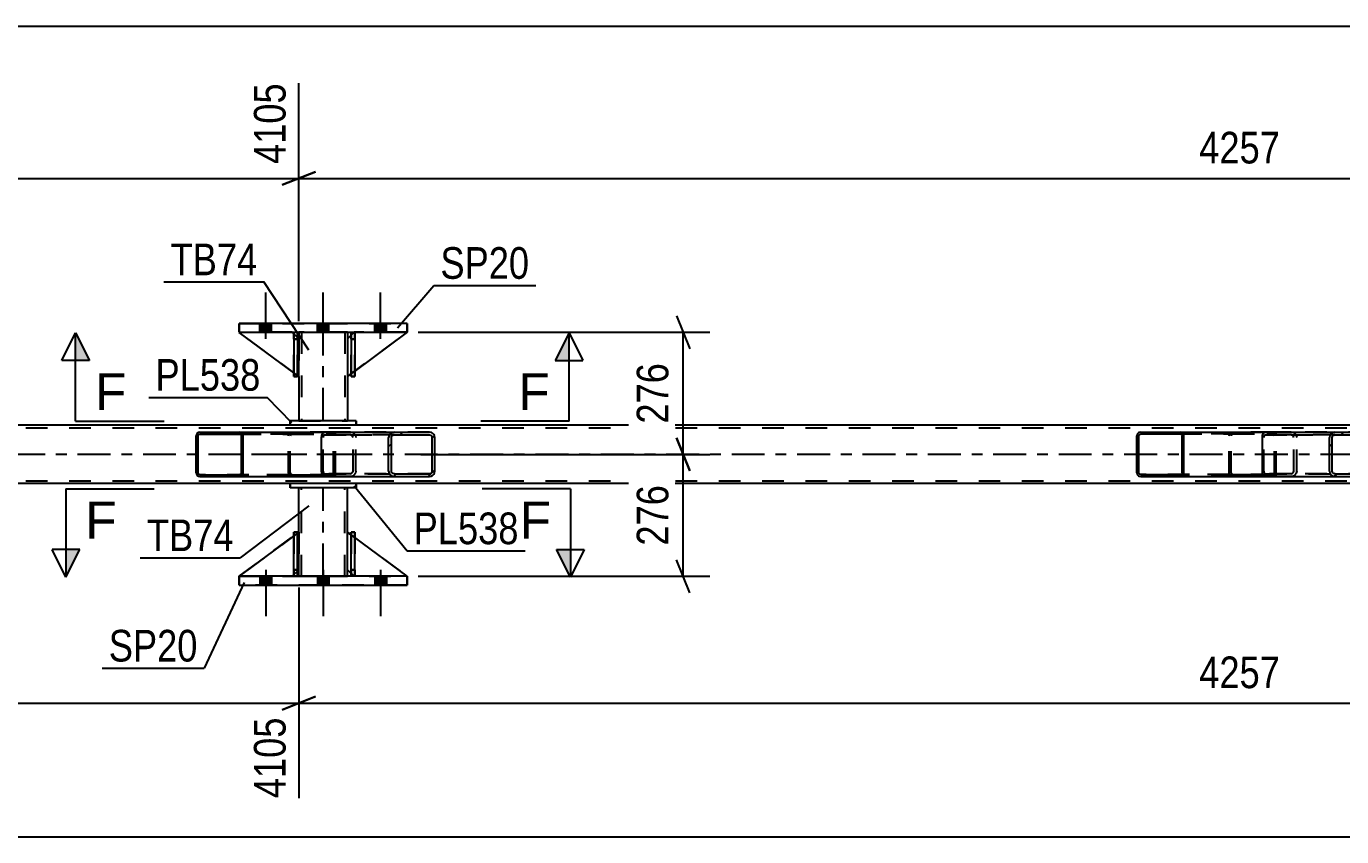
# Model space of a CAD drawing. Header units: millimetres. Extents: x -87 to 754, y -430 to 164.
# Drawn here: x 167.8 to 286.8, y -254.8 to -181.5 of the extents above; entities that cross this region are included whole.
import ezdxf

# ---------------------------------------------------------------- set-up
doc = ezdxf.new("R2010")
doc.units = ezdxf.units.MM
doc.linetypes.add('DXK_LINE_DOT2', pattern=[3.9198, 1.9599, -1.9599])
doc.linetypes.add('DXK_LINE_DOT3', pattern=[5.9187, 2.979, -0.9799, 0.9799, -0.9799])
doc.styles.add('Arial', font='ARIAL.TTF', dxfattribs={"height": 0.2})
doc.styles.add('Arial Narrow', font='ARIALN.TTF', dxfattribs={"height": 0.2})

# ---------------------------------------------------------------- blocks, each defined once
blk = doc.blocks.new('Part-814185698-5487 - 5375')
at = {"color": 7, "linetype": 'DXK_LINE_DOT2'}
for p, q in [((191.99, -209.77), (191.99, -209.17)), ((191.99, -209.17), (191.99, -209.17)), ((191.99, -209.17), (191.99, -213.17)), ((192.31, -209.17), (191.99, -209.17)), ((192.31, -209.77), (192.31, -209.17)), ((192.31, -213.17), (192.31, -209.17)), ((191.99, -213.17), (191.99, -209.77)), ((191.99, -209.77), (192.31, -209.77)), ((192.31, -209.77), (192.31, -213.17)), ((191.99, -213.17), (192.31, -213.17))]:
    blk.add_line(p, q, dxfattribs=at)
blk = doc.blocks.new('Part-814185698-5474 - 5375')
at = {"color": 7, "linetype": 'DXK_LINE_DOT2'}
for p, q in [((192.31, -227.25), (191.99, -227.25)), ((191.99, -230.65), (191.99, -227.25)), ((191.99, -231.25), (191.99, -227.25)), ((192.31, -227.25), (192.31, -230.65)), ((192.31, -231.25), (192.31, -227.25)), ((192.31, -230.65), (191.99, -230.65)), ((191.99, -231.25), (191.99, -230.65)), ((192.31, -230.65), (192.31, -231.25)), ((192.31, -231.25), (191.99, -231.25)), ((192.31, -231.25), (192.31, -231.25))]:
    blk.add_line(p, q, dxfattribs=at)
blk = doc.blocks.new('Part-814185698-5480 - 5375')
at = {"color": 7, "linetype": 'DXK_LINE_DOT2'}
for p, q in [((196.84, -230.65), (196.84, -227.25)), ((196.84, -227.25), (202.24, -231.25)), ((197.44, -231.25), (196.84, -230.65)), ((202.24, -231.25), (197.44, -231.25))]:
    blk.add_line(p, q, dxfattribs=at)
blk = doc.blocks.new('Part-814185698-5416 - 5375')
at = {"linetype": 'Continuous'}
h = blk.add_hatch(dxfattribs=at)
h.set_pattern_fill('', scale=0.7, style=0, pattern_type=0)
h.set_pattern_definition([(45, (272.515, -218.4024), (-1.57154, 1.57154), [])])
h.paths.add_polyline_path([(272.54, -218.52), (272.52, -218.4), (272.44, -218.3), (272.33, -218.23), (272.2, -218.2), (268.62, -218.2), (268.49, -218.23), (268.38, -218.3), (268.31, -218.4), (268.28, -218.52), (268.28, -221.88), (268.31, -222.01), (268.38, -222.11), (268.49, -222.18), (268.62, -222.2), (272.2, -222.2), (272.33, -222.18), (272.44, -222.11), (272.52, -222.01), (272.54, -221.88)])
h.paths.add_polyline_path([(272.36, -221.95), (272.32, -222), (272.27, -222.03), (272.2, -222.04), (268.62, -222.04), (268.56, -222.03), (268.5, -222), (268.47, -221.95), (268.45, -221.88), (268.45, -218.52), (268.47, -218.46), (268.5, -218.41), (268.56, -218.38), (268.62, -218.36), (272.2, -218.36), (272.27, -218.38), (272.32, -218.41), (272.36, -218.46), (272.37, -218.52), (272.37, -221.88)])
at = {"color": 2, "linetype": 'Continuous'}
for p, q in [((268.31, -218.4), (268.28, -218.52)), ((268.28, -221.88), (268.28, -218.52)), ((268.45, -218.52), (268.47, -218.46)), ((268.45, -221.88), (268.45, -218.52)), ((268.47, -218.46), (268.5, -218.41)), ((268.62, -218.2), (268.49, -218.23)), ((268.5, -218.41), (268.56, -218.38)), ((268.56, -218.38), (268.62, -218.36)), ((268.62, -218.2), (272.2, -218.2)), ((268.62, -218.36), (272.2, -218.36)), ((272.2, -218.2), (279.9, -218.2)), ((272.33, -218.23), (272.2, -218.2)), ((272.2, -218.36), (272.27, -218.38)), ((272.27, -218.38), (272.32, -218.41)), ((272.32, -218.41), (272.36, -218.46)), ((272.36, -218.46), (272.37, -218.52)), ((272.37, -221.88), (272.37, -218.52)), ((272.54, -218.52), (272.52, -218.4)), ((272.54, -221.88), (272.54, -218.52)), ((268.28, -221.88), (268.31, -222.01)), ((268.47, -221.95), (268.45, -221.88)), ((268.5, -222), (268.47, -221.95)), ((268.49, -222.18), (268.62, -222.2)), ((268.56, -222.03), (268.5, -222)), ((268.62, -222.04), (268.56, -222.03)), ((268.62, -222.04), (272.2, -222.04)), ((268.62, -222.2), (272.2, -222.2)), ((272.27, -222.03), (272.2, -222.04)), ((272.2, -222.2), (272.33, -222.18)), ((272.2, -222.2), (279.9, -222.2)), ((272.32, -222), (272.27, -222.03)), ((272.36, -221.95), (272.32, -222)), ((272.37, -221.88), (272.36, -221.95)), ((272.52, -222.01), (272.54, -221.88))]:
    blk.add_line(p, q, dxfattribs=at)
at = {"color": 7, "linetype": 'DXK_LINE_DOT2'}
for p, q in [((268.62, -218.2), (276.97, -218.2)), ((276.97, -218.36), (268.62, -218.36)), ((272.2, -218.36), (280.55, -218.36)), ((276.63, -218.52), (276.66, -218.4)), ((276.63, -221.88), (276.63, -218.52)), ((276.82, -218.46), (276.8, -218.52)), ((276.8, -221.88), (276.8, -218.52)), ((276.85, -218.41), (276.82, -218.46)), ((276.84, -218.23), (276.97, -218.2)), ((276.85, -218.41), (276.87, -218.4)), ((276.87, -218.4), (276.91, -218.38)), ((276.91, -218.38), (276.97, -218.36)), ((280.55, -218.2), (276.97, -218.2)), ((276.97, -218.36), (280.55, -218.36)), ((280.55, -218.2), (280.68, -218.23)), ((280.61, -218.38), (280.55, -218.36)), ((280.67, -218.41), (280.61, -218.38)), ((280.71, -218.46), (280.67, -218.41)), ((280.72, -218.52), (280.71, -218.46)), ((280.72, -221.88), (280.72, -218.52)), ((280.86, -218.4), (280.89, -218.5)), ((280.89, -218.5), (280.89, -218.52)), ((280.89, -221.88), (280.89, -218.52)), ((276.97, -222.04), (268.62, -222.04)), ((276.97, -222.2), (268.62, -222.2)), ((280.55, -222.04), (272.2, -222.04)), ((276.66, -222.01), (276.63, -221.88)), ((276.8, -221.88), (276.82, -221.95)), ((276.82, -221.95), (276.85, -222)), ((276.97, -222.2), (276.84, -222.18)), ((276.85, -222), (276.87, -222.01)), ((276.87, -222.01), (276.91, -222.03)), ((276.91, -222.03), (276.97, -222.04)), ((276.97, -222.04), (280.55, -222.04)), ((280.55, -222.2), (276.97, -222.2)), ((280.55, -222.04), (280.61, -222.03)), ((280.68, -222.18), (280.55, -222.2)), ((280.61, -222.03), (280.67, -222)), ((280.67, -222), (280.71, -221.95)), ((280.71, -221.95), (280.72, -221.88)), ((280.89, -221.88), (280.86, -222.01))]:
    blk.add_line(p, q, dxfattribs=at)
at = {"color": 2, "linetype": 'Continuous'}
for centre, start, end in [((268.61, -218.54), 110.7585, 155.6802), ((272.21, -218.54), 24.3201, 69.2418), ((268.61, -221.87), 204.3201, 249.2418), ((272.21, -221.87), 290.7585, 335.6802)]:
    blk.add_arc(centre, 0.331, start, end, dxfattribs=at)
at = {"color": 7, "linetype": 'DXK_LINE_DOT2'}
for centre, start, end in [((276.96, -218.54), 110.7585, 155.6802), ((280.56, -218.54), 24.3201, 69.2418), ((276.96, -221.87), 204.3201, 249.2418), ((280.56, -221.87), 290.7585, 335.6802)]:
    blk.add_arc(centre, 0.331, start, end, dxfattribs=at)
blk = doc.blocks.new('Part-814185698-5481 - 5375')
at = {"color": 7, "linetype": 'DXK_LINE_DOT2'}
for p, q in [((197.19, -209.77), (197.19, -209.17)), ((197.19, -209.17), (197.19, -209.17)), ((197.19, -209.17), (197.19, -213.17)), ((197.51, -209.17), (197.19, -209.17)), ((197.51, -209.77), (197.51, -209.17)), ((197.51, -213.17), (197.51, -209.17)), ((197.19, -213.17), (197.19, -209.77)), ((197.19, -209.77), (197.51, -209.77)), ((197.51, -209.77), (197.51, -213.17)), ((197.19, -213.17), (197.51, -213.17))]:
    blk.add_line(p, q, dxfattribs=at)
blk = doc.blocks.new('Part-814185698-5482 - 5375')
at = {"color": 7, "linetype": 'DXK_LINE_DOT2'}
for p, q in [((187.04, -231.25), (192.44, -227.25)), ((192.31, -227.34), (191.99, -227.58)), ((192.44, -227.25), (192.44, -230.65)), ((192.44, -230.65), (191.84, -231.25)), ((192.31, -230.77), (191.99, -231.09)), ((187.04, -231.25), (191.84, -231.25))]:
    blk.add_line(p, q, dxfattribs=at)
at = {"color": 2, "linetype": 'Continuous'}
for p, q in [((192.44, -227.25), (192.31, -227.34)), ((192.44, -230.65), (192.44, -227.25)), ((192.44, -227.25), (192.44, -227.25)), ((191.99, -227.58), (187.04, -231.25)), ((192.44, -230.65), (192.31, -230.77)), ((192.44, -230.65), (192.44, -230.65)), ((191.99, -231.09), (191.84, -231.25))]:
    blk.add_line(p, q, dxfattribs=at)
blk = doc.blocks.new('Part-814185698-5483 - 5375')
at = {"color": 7, "linetype": 'DXK_LINE_DOT2'}
for p, q in [((192.44, -227.25), (187.04, -231.25)), ((187.04, -231.25), (192.44, -227.25)), ((192.44, -230.65), (192.44, -227.25)), ((192.44, -227.25), (192.44, -227.25)), ((192.44, -227.25), (192.44, -230.65)), ((191.84, -231.25), (192.44, -230.65)), ((192.44, -230.65), (191.84, -231.25)), ((192.44, -230.65), (192.44, -230.65)), ((187.04, -231.25), (191.84, -231.25))]:
    blk.add_line(p, q, dxfattribs=at)
blk = doc.blocks.new('Part-814185698-5484 - 5375')
at = {"color": 2, "linetype": 'Continuous'}
for p, q in [((191.99, -231.25), (191.99, -227.25)), ((191.99, -227.25), (192.31, -227.25)), ((192.31, -231.25), (192.31, -227.25)), ((191.99, -231.25), (191.99, -231.25)), ((192.31, -231.25), (191.99, -231.25))]:
    blk.add_line(p, q, dxfattribs=at)
at = {"color": 7, "linetype": 'DXK_LINE_DOT2'}
for p, q in [((191.99, -227.25), (191.99, -230.65)), ((192.31, -230.65), (192.31, -227.25)), ((191.99, -230.65), (191.99, -231.25)), ((191.99, -230.65), (192.31, -230.65)), ((192.31, -231.25), (192.31, -230.65)), ((192.31, -231.25), (192.31, -231.25))]:
    blk.add_line(p, q, dxfattribs=at)
blk = doc.blocks.new('Part-814185698-5493 - 5375')
at = {"color": 2, "linetype": 'Continuous'}
for p, q in [((187.04, -231.25), (187.04, -232.05)), ((202.24, -231.25), (187.04, -231.25)), ((187.04, -231.25), (187.04, -231.25)), ((187.04, -232.05), (202.24, -232.05)), ((187.04, -232.05), (187.04, -232.05)), ((202.24, -232.05), (202.24, -231.25)), ((202.24, -231.25), (202.24, -231.25)), ((202.24, -232.05), (202.24, -232.05))]:
    blk.add_line(p, q, dxfattribs=at)
at = {"color": 7, "linetype": 'DXK_LINE_DOT2'}
for p, q in [((187.04, -232.05), (187.04, -231.25)), ((187.04, -231.25), (202.24, -231.25)), ((202.24, -232.05), (187.04, -232.05)), ((202.24, -231.25), (202.24, -232.05))]:
    blk.add_line(p, q, dxfattribs=at)
blk = doc.blocks.new('Part-814185698-5457 - 5375')
at = {"color": 2, "linetype": 'Continuous'}
for p, q in [((196.84, -230.65), (196.84, -227.25)), ((197.19, -227.51), (196.84, -227.25)), ((202.24, -231.25), (197.51, -227.74)), ((197.19, -231), (196.84, -230.65))]:
    blk.add_line(p, q, dxfattribs=at)
at = {"color": 7, "linetype": 'DXK_LINE_DOT2'}
for p, q in [((197.51, -227.74), (197.19, -227.51)), ((197.44, -231.25), (197.19, -231)), ((202.24, -231.25), (197.44, -231.25)), ((202.24, -231.25), (202.24, -231.25)), ((202.24, -231.25), (202.24, -231.25))]:
    blk.add_line(p, q, dxfattribs=at)
blk = doc.blocks.new('Part-814185698-5469 - 5375')
at = {"color": 2, "linetype": 'Continuous'}
for p, q in [((197.19, -209.41), (196.84, -209.76)), ((202.24, -209.16), (197.51, -212.67)), ((196.84, -209.76), (196.84, -213.16)), ((197.19, -212.9), (196.84, -213.16))]:
    blk.add_line(p, q, dxfattribs=at)
at = {"color": 7, "linetype": 'DXK_LINE_DOT2'}
for p, q in [((197.44, -209.16), (197.19, -209.41)), ((202.24, -209.16), (197.44, -209.16)), ((197.51, -212.67), (197.19, -212.9))]:
    blk.add_line(p, q, dxfattribs=at)
blk = doc.blocks.new('Part-814185698-5470 - 5375')
at = {"color": 7, "linetype": 'DXK_LINE_DOT2'}
for p, q in [((197.44, -209.16), (196.84, -209.76)), ((196.84, -213.16), (202.24, -209.16)), ((202.24, -209.16), (197.44, -209.16)), ((196.84, -209.76), (196.84, -213.16))]:
    blk.add_line(p, q, dxfattribs=at)
blk = doc.blocks.new('Part-814185698-5471 - 5375')
at = {"color": 7, "linetype": 'DXK_LINE_DOT2'}
for p, q in [((191.84, -209.16), (187.04, -209.17)), ((191.84, -209.16), (192.44, -209.76)), ((192.31, -209.64), (191.99, -209.32)), ((192.44, -209.76), (192.44, -213.16)), ((192.31, -213.07), (191.99, -212.83))]:
    blk.add_line(p, q, dxfattribs=at)
at = {"color": 2, "linetype": 'Continuous'}
for p, q in [((191.99, -212.83), (187.04, -209.17)), ((191.99, -209.32), (191.84, -209.16)), ((192.44, -209.76), (192.31, -209.64)), ((192.44, -209.76), (192.44, -209.76)), ((192.44, -213.16), (192.44, -209.76)), ((192.31, -213.07), (192.44, -213.16)), ((192.44, -213.16), (192.44, -213.16))]:
    blk.add_line(p, q, dxfattribs=at)
blk = doc.blocks.new('Part-814185698-5472 - 5375')
at = {"color": 7, "linetype": 'DXK_LINE_DOT2'}
for p, q in [((187.04, -209.17), (191.84, -209.16)), ((192.44, -213.16), (187.04, -209.17)), ((191.84, -209.16), (192.44, -209.76)), ((192.44, -209.76), (191.84, -209.16)), ((192.44, -209.76), (192.44, -213.16)), ((192.44, -209.76), (192.44, -209.76)), ((192.44, -209.76), (192.44, -213.16))]:
    blk.add_line(p, q, dxfattribs=at)
blk = doc.blocks.new('Part-814185698-5473 - 5375')
at = {"color": 2, "linetype": 'Continuous'}
for p, q in [((192.31, -209.17), (191.99, -209.17)), ((191.99, -209.17), (191.99, -213.17)), ((192.31, -209.17), (192.31, -209.17)), ((192.31, -209.17), (192.31, -213.17)), ((192.31, -213.17), (191.99, -213.17))]:
    blk.add_line(p, q, dxfattribs=at)
at = {"color": 7, "linetype": 'DXK_LINE_DOT2'}
for p, q in [((191.99, -209.77), (191.99, -209.17)), ((192.31, -209.77), (192.31, -209.17)), ((192.31, -209.17), (192.31, -209.17)), ((192.31, -209.77), (191.99, -209.77)), ((191.99, -209.77), (191.99, -213.17)), ((192.31, -213.17), (192.31, -209.77))]:
    blk.add_line(p, q, dxfattribs=at)
blk = doc.blocks.new('Part-814185698-5498 - 5375')
at = {"color": 2, "linetype": 'Continuous'}
for p, q in [((202.24, -208.36), (187.04, -208.36)), ((187.04, -208.36), (187.04, -209.16)), ((187.04, -208.36), (187.04, -208.36)), ((187.04, -209.16), (202.24, -209.16)), ((187.04, -209.16), (187.04, -209.16)), ((202.24, -209.16), (202.24, -208.36)), ((202.24, -208.36), (202.24, -208.36)), ((202.24, -209.16), (202.24, -209.16))]:
    blk.add_line(p, q, dxfattribs=at)
at = {"color": 7, "linetype": 'DXK_LINE_DOT2'}
for p, q in [((187.04, -208.36), (202.24, -208.36)), ((187.04, -209.16), (187.04, -208.36)), ((187.04, -209.16), (202.24, -209.16)), ((202.24, -208.36), (202.24, -209.16))]:
    blk.add_line(p, q, dxfattribs=at)
blk = doc.blocks.new('Part-814185698-5503 - 5375')
at = {"color": 2, "linetype": 'Continuous'}
for p, q in [((192.44, -227.25), (192.44, -223.25)), ((196.84, -227.25), (196.84, -223.25)), ((192.44, -231.25), (192.44, -230.65)), ((196.84, -231.25), (196.84, -230.65))]:
    blk.add_line(p, q, dxfattribs=at)
at = {"color": 7, "linetype": 'DXK_LINE_DOT2'}
for p, q in [((196.84, -223.25), (192.44, -223.25)), ((196.84, -223.25), (192.44, -223.25)), ((192.68, -231.25), (192.68, -223.25)), ((196.6, -231.25), (196.6, -223.25)), ((192.44, -230.65), (192.44, -227.25)), ((196.84, -230.65), (196.84, -227.25)), ((196.84, -231.25), (192.44, -231.25)), ((192.44, -231.25), (192.44, -231.25)), ((192.44, -231.25), (196.84, -231.25)), ((192.44, -231.25), (192.44, -231.25)), ((192.68, -231.25), (192.68, -231.25)), ((196.6, -231.25), (196.6, -231.25)), ((196.84, -231.25), (196.84, -231.25)), ((196.84, -231.25), (196.84, -231.25))]:
    blk.add_line(p, q, dxfattribs=at)
at = {"color": 7, "linetype": 'DXK_LINE_DOT3'}
blk.add_line((194.64, -231.25), (194.64, -223.25), dxfattribs=at)
blk = doc.blocks.new('Part-814185698-5517 - 5375')
at = {"color": 2, "linetype": 'Continuous'}
for p, q in [((192.44, -209.16), (192.44, -209.76)), ((196.84, -209.16), (196.84, -209.77)), ((192.44, -213.16), (192.44, -217.17)), ((196.84, -213.17), (196.84, -217.17))]:
    blk.add_line(p, q, dxfattribs=at)
at = {"color": 7, "linetype": 'DXK_LINE_DOT2'}
for p, q in [((196.84, -209.16), (192.44, -209.16)), ((192.44, -209.16), (192.44, -209.16)), ((192.44, -209.16), (192.44, -209.16)), ((192.44, -209.16), (196.84, -209.16)), ((192.68, -209.16), (192.68, -217.17)), ((196.6, -209.16), (196.6, -217.17)), ((196.84, -209.16), (196.84, -209.16)), ((196.84, -209.16), (196.84, -209.16)), ((192.44, -209.76), (192.44, -213.16)), ((196.84, -209.77), (196.84, -213.17)), ((196.84, -217.17), (192.44, -217.17)), ((192.44, -217.17), (192.44, -217.17)), ((192.44, -217.17), (196.84, -217.17)), ((192.44, -217.17), (192.44, -217.17)), ((192.68, -217.17), (192.68, -217.17)), ((196.6, -217.17), (196.6, -217.17)), ((196.84, -217.17), (196.84, -217.17)), ((196.84, -217.17), (196.84, -217.17))]:
    blk.add_line(p, q, dxfattribs=at)
at = {"color": 7, "linetype": 'DXK_LINE_DOT3'}
blk.add_line((194.64, -217.17), (194.64, -209.16), dxfattribs=at)
blk = doc.blocks.new('Part-814185698-5522 - 5375')
at = {"linetype": 'Continuous'}
h = blk.add_hatch(dxfattribs=at)
h.set_pattern_fill('', scale=0.7, style=0, pattern_type=0)
h.set_pattern_definition([(45, (204.713, -218.5013), (-1.57154, 1.57154), [])])
h.paths.add_polyline_path([(204.75, -218.69), (204.71, -218.5), (204.6, -218.35), (204.44, -218.24), (204.25, -218.21), (201.06, -218.21), (200.87, -218.24), (200.71, -218.35), (200.6, -218.5), (200.56, -218.69), (200.56, -221.73), (200.6, -221.91), (200.71, -222.06), (200.87, -222.17), (201.06, -222.21), (204.25, -222.21), (204.44, -222.17), (204.6, -222.06), (204.71, -221.91), (204.75, -221.73)])
h.paths.add_polyline_path([(204.48, -221.82), (204.43, -221.89), (204.34, -221.95), (204.25, -221.97), (201.06, -221.97), (200.97, -221.95), (200.89, -221.89), (200.83, -221.82), (200.81, -221.73), (200.81, -218.69), (200.83, -218.59), (200.89, -218.52), (200.97, -218.46), (201.06, -218.45), (204.25, -218.45), (204.34, -218.46), (204.43, -218.52), (204.48, -218.59), (204.5, -218.69), (204.5, -221.73)])
at = {"color": 2, "linetype": 'Continuous'}
for p, q in [((194.49, -218.69), (194.51, -218.5)), ((194.49, -221.73), (194.49, -218.69)), ((194.51, -218.5), (194.57, -218.35)), ((194.57, -218.35), (194.66, -218.24)), ((194.66, -218.24), (194.76, -218.21)), ((194.76, -218.21), (201.06, -218.21)), ((200.6, -218.5), (200.56, -218.69)), ((200.56, -221.73), (200.56, -218.69)), ((200.81, -218.69), (200.83, -218.59)), ((200.81, -221.73), (200.81, -218.69)), ((200.83, -218.59), (200.89, -218.52)), ((201.06, -218.21), (200.87, -218.24)), ((200.89, -218.52), (200.97, -218.46)), ((200.97, -218.46), (201.06, -218.45)), ((201.06, -218.21), (204.25, -218.21)), ((201.06, -218.45), (204.25, -218.45)), ((204.44, -218.24), (204.25, -218.21)), ((204.25, -218.45), (204.34, -218.46)), ((204.34, -218.46), (204.43, -218.52)), ((204.43, -218.52), (204.48, -218.59)), ((204.48, -218.59), (204.5, -218.69)), ((204.5, -221.73), (204.5, -218.69)), ((204.75, -218.69), (204.71, -218.5)), ((204.75, -221.73), (204.75, -218.69)), ((194.51, -221.91), (194.49, -221.73)), ((194.57, -222.06), (194.51, -221.91)), ((194.66, -222.17), (194.57, -222.06)), ((194.76, -222.21), (194.66, -222.17)), ((194.76, -222.21), (201.06, -222.21)), ((200.56, -221.73), (200.6, -221.91)), ((200.83, -221.82), (200.81, -221.73)), ((200.89, -221.89), (200.83, -221.82)), ((200.87, -222.17), (201.06, -222.21)), ((200.97, -221.95), (200.89, -221.89)), ((201.06, -221.97), (200.97, -221.95)), ((201.06, -221.97), (204.25, -221.97)), ((201.06, -222.21), (204.25, -222.21)), ((204.34, -221.95), (204.25, -221.97)), ((204.25, -222.21), (204.44, -222.17)), ((204.43, -221.89), (204.34, -221.95)), ((204.48, -221.82), (204.43, -221.89)), ((204.5, -221.73), (204.48, -221.82)), ((204.71, -221.91), (204.75, -221.73))]:
    blk.add_line(p, q, dxfattribs=at)
at = {"color": 7, "linetype": 'DXK_LINE_DOT2'}
for p, q in [((194.64, -218.59), (194.63, -218.69)), ((194.63, -221.73), (194.63, -218.69)), ((194.67, -218.52), (194.64, -218.59)), ((194.71, -218.46), (194.67, -218.52)), ((194.76, -218.45), (194.71, -218.46)), ((197.1, -218.21), (194.76, -218.21)), ((201.06, -218.45), (194.76, -218.45)), ((194.76, -218.45), (197.1, -218.45)), ((195.76, -218.45), (195.76, -218.21)), ((204.25, -218.21), (197.1, -218.21)), ((197.1, -218.21), (197.29, -218.24)), ((197.1, -218.45), (204.25, -218.45)), ((197.19, -218.46), (197.1, -218.45)), ((197.28, -218.52), (197.19, -218.46)), ((197.33, -218.59), (197.28, -218.52)), ((197.35, -218.69), (197.33, -218.59)), ((197.35, -221.73), (197.35, -218.69)), ((197.56, -218.5), (197.6, -218.69)), ((197.6, -221.73), (197.6, -218.69)), ((194.63, -221.73), (194.64, -221.82)), ((194.64, -221.82), (194.67, -221.89)), ((194.67, -221.89), (194.71, -221.95)), ((194.71, -221.95), (194.76, -221.97)), ((197.1, -221.97), (194.76, -221.97)), ((194.76, -221.97), (201.06, -221.97)), ((197.1, -222.21), (194.76, -222.21)), ((195.76, -222.21), (195.76, -221.97)), ((197.1, -221.97), (197.19, -221.95)), ((204.25, -221.97), (197.1, -221.97)), ((197.29, -222.17), (197.1, -222.21)), ((197.1, -222.21), (204.25, -222.21)), ((197.19, -221.95), (197.28, -221.89)), ((197.28, -221.89), (197.33, -221.82)), ((197.33, -221.82), (197.35, -221.73)), ((197.6, -221.73), (197.56, -221.91))]:
    blk.add_line(p, q, dxfattribs=at)
for centre, start, end in [((197.11, -218.7), 23.8496, 68.8061), ((197.11, -221.71), 291.1942, 336.1507)]:
    blk.add_arc(centre, 0.492, start, end, dxfattribs=at)
at = {"color": 2, "linetype": 'Continuous'}
for centre, start, end in [((201.05, -218.7), 111.1942, 156.1507), ((204.26, -218.7), 23.8495, 68.806), ((201.05, -221.71), 203.8495, 248.806), ((204.26, -221.71), 291.1942, 336.1507)]:
    blk.add_arc(centre, 0.492, start, end, dxfattribs=at)
blk = doc.blocks.new('Part-814185698-5523 - 5375')
at = {"linetype": 'Continuous'}
h = blk.add_hatch(dxfattribs=at)
h.set_pattern_fill('', scale=0.7, style=0, pattern_type=0)
h.set_pattern_definition([(45, (187.3808, -218.4026), (-1.57154, 1.57154), [])])
h.paths.add_polyline_path([(187.41, -218.53), (187.38, -218.4), (187.31, -218.3), (187.2, -218.23), (187.07, -218.21), (183.49, -218.21), (183.36, -218.23), (183.25, -218.3), (183.18, -218.4), (183.15, -218.53), (183.15, -221.89), (183.18, -222.01), (183.25, -222.11), (183.36, -222.18), (183.49, -222.21), (187.07, -222.21), (187.2, -222.18), (187.31, -222.11), (187.38, -222.01), (187.41, -221.89)])
h.paths.add_polyline_path([(187.22, -221.95), (187.19, -222), (187.13, -222.03), (187.07, -222.05), (183.49, -222.05), (183.43, -222.03), (183.37, -222), (183.33, -221.95), (183.32, -221.89), (183.32, -218.53), (183.33, -218.46), (183.37, -218.41), (183.43, -218.38), (183.49, -218.37), (187.07, -218.37), (187.13, -218.38), (187.19, -218.41), (187.22, -218.46), (187.24, -218.53), (187.24, -221.89)])
at = {"color": 2, "linetype": 'Continuous'}
for p, q in [((183.18, -218.4), (183.15, -218.53)), ((183.15, -221.89), (183.15, -218.53)), ((183.32, -218.53), (183.33, -218.46)), ((183.32, -221.89), (183.32, -218.53)), ((183.33, -218.46), (183.37, -218.41)), ((183.49, -218.21), (183.36, -218.23)), ((183.37, -218.41), (183.43, -218.38)), ((183.43, -218.38), (183.49, -218.37)), ((183.49, -218.21), (187.07, -218.21)), ((183.49, -218.37), (187.07, -218.37)), ((187.07, -218.21), (194.76, -218.21)), ((187.2, -218.23), (187.07, -218.21)), ((187.07, -218.37), (187.13, -218.38)), ((187.13, -218.38), (187.19, -218.41)), ((187.19, -218.41), (187.22, -218.46)), ((187.22, -218.46), (187.24, -218.53)), ((187.24, -221.89), (187.24, -218.53)), ((187.41, -218.53), (187.38, -218.4)), ((187.41, -221.89), (187.41, -218.53)), ((183.15, -221.89), (183.18, -222.01)), ((183.33, -221.95), (183.32, -221.89)), ((183.37, -222), (183.33, -221.95)), ((183.36, -222.18), (183.49, -222.21)), ((183.43, -222.03), (183.37, -222)), ((183.49, -222.05), (183.43, -222.03)), ((183.49, -222.05), (187.07, -222.05)), ((183.49, -222.21), (187.07, -222.21)), ((187.13, -222.03), (187.07, -222.05)), ((187.07, -222.21), (187.2, -222.18)), ((187.07, -222.21), (194.76, -222.21)), ((187.19, -222), (187.13, -222.03)), ((187.22, -221.95), (187.19, -222)), ((187.24, -221.89), (187.22, -221.95)), ((187.38, -222.01), (187.41, -221.89))]:
    blk.add_line(p, q, dxfattribs=at)
at = {"color": 7, "linetype": 'DXK_LINE_DOT2'}
for p, q in [((183.49, -218.21), (191.84, -218.21)), ((191.84, -218.37), (183.49, -218.37)), ((187.07, -218.37), (195.42, -218.37)), ((191.5, -218.53), (191.53, -218.4)), ((191.5, -221.89), (191.5, -218.53)), ((191.68, -218.46), (191.67, -218.53)), ((191.67, -221.89), (191.67, -218.53)), ((191.72, -218.41), (191.68, -218.46)), ((191.71, -218.23), (191.84, -218.21)), ((191.72, -218.41), (191.73, -218.4)), ((191.73, -218.4), (191.77, -218.38)), ((191.77, -218.38), (191.84, -218.37)), ((195.42, -218.21), (191.84, -218.21)), ((191.84, -218.37), (195.42, -218.37)), ((195.42, -218.21), (195.55, -218.23)), ((195.48, -218.38), (195.42, -218.37)), ((195.54, -218.41), (195.48, -218.38)), ((195.57, -218.46), (195.54, -218.41)), ((195.59, -218.53), (195.57, -218.46)), ((195.59, -221.89), (195.59, -218.53)), ((195.73, -218.4), (195.75, -218.5)), ((195.75, -218.5), (195.76, -218.53)), ((195.76, -221.89), (195.76, -218.53)), ((191.84, -222.05), (183.49, -222.05)), ((191.84, -222.21), (183.49, -222.21)), ((195.42, -222.05), (187.07, -222.05)), ((191.53, -222.01), (191.5, -221.89)), ((191.67, -221.89), (191.68, -221.95)), ((191.68, -221.95), (191.72, -222)), ((191.84, -222.21), (191.71, -222.18)), ((191.72, -222), (191.73, -222.01)), ((191.73, -222.01), (191.77, -222.03)), ((191.77, -222.03), (191.84, -222.05)), ((191.84, -222.05), (195.42, -222.05)), ((195.42, -222.21), (191.84, -222.21)), ((195.42, -222.05), (195.48, -222.03)), ((195.55, -222.18), (195.42, -222.21)), ((195.48, -222.03), (195.54, -222)), ((195.54, -222), (195.57, -221.95)), ((195.57, -221.95), (195.59, -221.89)), ((195.76, -221.89), (195.73, -222.01))]:
    blk.add_line(p, q, dxfattribs=at)
at = {"color": 7, "linetype": 'DXK_LINE_DOT3'}
blk.add_line((197.05, -220.21), (185.28, -220.21), dxfattribs=at)
at = {"color": 2, "linetype": 'Continuous'}
for centre, start, end in [((183.48, -218.54), 110.7585, 155.6802), ((187.08, -218.54), 24.3201, 69.2418), ((183.48, -221.87), 204.3201, 249.2418), ((187.08, -221.87), 290.7585, 335.6802)]:
    blk.add_arc(centre, 0.331, start, end, dxfattribs=at)
at = {"color": 7, "linetype": 'DXK_LINE_DOT2'}
for centre, start, end in [((191.83, -218.54), 110.7585, 155.6802), ((195.43, -218.54), 24.3201, 69.2418), ((191.83, -221.87), 204.3201, 249.2418), ((195.43, -221.87), 290.7585, 335.6802)]:
    blk.add_arc(centre, 0.331, start, end, dxfattribs=at)
blk = doc.blocks.new('Part-814185698-5546 - 5375')
at = {"linetype": 'Continuous'}
h = blk.add_hatch(dxfattribs=at)
h.set_pattern_fill('', scale=0.7, style=0, pattern_type=0)
h.set_pattern_definition([(45, (289.8471, -218.5011), (-1.57154, 1.57154), [])])
h.paths.add_polyline_path([(289.89, -218.68), (289.85, -218.5), (289.74, -218.35), (289.58, -218.24), (289.38, -218.2), (286.2, -218.2), (286.01, -218.24), (285.84, -218.35), (285.73, -218.5), (285.7, -218.68), (285.7, -221.72), (285.73, -221.91), (285.84, -222.06), (286.01, -222.17), (286.2, -222.2), (289.38, -222.2), (289.58, -222.17), (289.74, -222.06), (289.85, -221.91), (289.89, -221.72)])
h.paths.add_polyline_path([(289.61, -221.82), (289.56, -221.89), (289.48, -221.95), (289.38, -221.96), (286.2, -221.96), (286.1, -221.95), (286.02, -221.89), (285.97, -221.82), (285.95, -221.72), (285.95, -218.68), (285.97, -218.59), (286.02, -218.52), (286.1, -218.46), (286.2, -218.44), (289.38, -218.44), (289.48, -218.46), (289.56, -218.52), (289.61, -218.59), (289.63, -218.68), (289.63, -221.72)])
at = {"color": 2, "linetype": 'Continuous'}
for p, q in [((279.63, -218.68), (279.65, -218.5)), ((279.63, -221.72), (279.63, -218.68)), ((279.65, -218.5), (279.71, -218.35)), ((279.71, -218.35), (279.79, -218.24)), ((279.79, -218.24), (279.9, -218.2)), ((279.9, -218.2), (286.2, -218.2)), ((285.73, -218.5), (285.7, -218.68)), ((285.7, -221.72), (285.7, -218.68)), ((285.95, -218.68), (285.97, -218.59)), ((285.95, -221.72), (285.95, -218.68)), ((285.97, -218.59), (286.02, -218.52)), ((286.2, -218.2), (286.01, -218.24)), ((286.02, -218.52), (286.1, -218.46)), ((286.1, -218.46), (286.2, -218.44)), ((286.2, -218.2), (289.38, -218.2)), ((286.2, -218.44), (289.38, -218.44)), ((289.58, -218.24), (289.38, -218.2)), ((289.38, -218.44), (289.48, -218.46)), ((289.48, -218.46), (289.56, -218.52)), ((289.56, -218.52), (289.61, -218.59)), ((289.61, -218.59), (289.63, -218.68)), ((289.63, -221.72), (289.63, -218.68)), ((289.89, -218.68), (289.85, -218.5)), ((289.89, -221.72), (289.89, -218.68)), ((279.65, -221.91), (279.63, -221.72)), ((279.71, -222.06), (279.65, -221.91)), ((279.79, -222.17), (279.71, -222.06)), ((279.9, -222.2), (279.79, -222.17)), ((279.9, -222.2), (286.2, -222.2)), ((285.7, -221.72), (285.73, -221.91)), ((285.97, -221.82), (285.95, -221.72)), ((286.02, -221.89), (285.97, -221.82)), ((286.01, -222.17), (286.2, -222.2)), ((286.1, -221.95), (286.02, -221.89)), ((286.2, -221.96), (286.1, -221.95)), ((286.2, -221.96), (289.38, -221.96)), ((286.2, -222.2), (289.38, -222.2)), ((289.48, -221.95), (289.38, -221.96)), ((289.38, -222.2), (289.58, -222.17)), ((289.56, -221.89), (289.48, -221.95)), ((289.61, -221.82), (289.56, -221.89)), ((289.63, -221.72), (289.61, -221.82)), ((289.85, -221.91), (289.89, -221.72))]:
    blk.add_line(p, q, dxfattribs=at)
at = {"color": 7, "linetype": 'DXK_LINE_DOT2'}
for p, q in [((279.77, -218.59), (279.76, -218.68)), ((279.76, -221.72), (279.76, -218.68)), ((279.8, -218.52), (279.77, -218.59)), ((279.85, -218.46), (279.8, -218.52)), ((279.9, -218.44), (279.85, -218.46)), ((282.23, -218.2), (279.9, -218.2)), ((286.2, -218.44), (279.9, -218.44)), ((279.9, -218.44), (282.23, -218.44)), ((280.89, -218.44), (280.89, -218.2)), ((289.38, -218.2), (282.23, -218.2)), ((282.23, -218.2), (282.42, -218.24)), ((282.23, -218.44), (289.38, -218.44)), ((282.33, -218.46), (282.23, -218.44)), ((282.41, -218.52), (282.33, -218.46)), ((282.46, -218.59), (282.41, -218.52)), ((282.48, -218.68), (282.46, -218.59)), ((282.48, -221.72), (282.48, -218.68)), ((282.7, -218.5), (282.74, -218.68)), ((282.74, -221.72), (282.74, -218.68)), ((279.76, -221.72), (279.77, -221.82)), ((279.77, -221.82), (279.8, -221.89)), ((279.8, -221.89), (279.85, -221.95)), ((279.85, -221.95), (279.9, -221.96)), ((282.23, -221.96), (279.9, -221.96)), ((279.9, -221.96), (286.2, -221.96)), ((282.23, -222.2), (279.9, -222.2)), ((280.89, -222.2), (280.89, -221.96)), ((282.23, -221.96), (282.33, -221.95)), ((289.38, -221.96), (282.23, -221.96)), ((282.42, -222.17), (282.23, -222.2)), ((282.23, -222.2), (289.38, -222.2)), ((282.33, -221.95), (282.41, -221.89)), ((282.41, -221.89), (282.46, -221.82)), ((282.46, -221.82), (282.48, -221.72)), ((282.74, -221.72), (282.7, -221.91))]:
    blk.add_line(p, q, dxfattribs=at)
for centre, start, end in [((282.25, -218.7), 23.8496, 68.8061), ((282.25, -221.71), 291.1942, 336.1507)]:
    blk.add_arc(centre, 0.492, start, end, dxfattribs=at)
at = {"color": 2, "linetype": 'Continuous'}
for centre, start, end in [((286.18, -218.7), 111.1942, 156.1507), ((289.4, -218.7), 23.8495, 68.806), ((286.18, -221.71), 203.8495, 248.806), ((289.4, -221.71), 291.1942, 336.1507)]:
    blk.add_arc(centre, 0.492, start, end, dxfattribs=at)
blk = doc.blocks.new('Part-814185698-5551 - 5375')
at = {"color": 7, "linetype": 'DXK_LINE_DOT2'}
for p, q in [((631.03, -217.56), (54.05, -217.57)), ((54.05, -217.81), (631.03, -217.8)), ((54.05, -217.81), (631.03, -217.8)), ((197.64, -217.57), (191.64, -217.57)), ((54.05, -222.61), (631.03, -222.6)), ((54.05, -222.61), (631.03, -222.6)), ((631.03, -222.84), (54.05, -222.85)), ((197.64, -222.85), (191.64, -222.85))]:
    blk.add_line(p, q, dxfattribs=at)
at = {"color": 2, "linetype": 'Continuous'}
for p, q in [((191.64, -217.57), (54.05, -217.57)), ((361.91, -217.56), (197.64, -217.57)), ((191.64, -222.85), (54.05, -222.85)), ((361.91, -222.84), (197.64, -222.85))]:
    blk.add_line(p, q, dxfattribs=at)
at = {"color": 7, "linetype": 'DXK_LINE_DOT3'}
blk.add_line((54.05, -220.21), (631.03, -220.2), dxfattribs=at)
blk = doc.blocks.new('Bolt-814185698-5558 - 5375')
at = {"linetype": 'Continuous'}
for points in [[(188.92, -209.16), (189.96, -209.16), (189.96, -208.36), (188.92, -208.36)], [(188.92, -209.16), (189.96, -209.16), (189.96, -208.36), (188.92, -208.36)], [(188.92, -209.16), (189.96, -209.16), (189.96, -208.36), (188.92, -208.36)], [(194.12, -209.16), (195.16, -209.16), (195.16, -208.36), (194.12, -208.36)], [(194.12, -209.16), (195.16, -209.16), (195.16, -208.36), (194.12, -208.36)], [(199.32, -209.16), (200.36, -209.16), (200.36, -208.36), (199.32, -208.36)], [(199.32, -209.16), (200.36, -209.16), (200.36, -208.36), (199.32, -208.36)], [(199.32, -209.16), (200.36, -209.16), (200.36, -208.36), (199.32, -208.36)]]:
    blk.add_hatch(color=1, dxfattribs=at).paths.add_polyline_path(points)
at = {"color": 1, "linetype": 'Continuous'}
for p, q in [((189.44, -209.76), (189.44, -205.56)), ((189.44, -209.76), (189.44, -205.56)), ((189.44, -209.76), (189.44, -205.56)), ((194.64, -209.76), (194.64, -205.56)), ((194.64, -209.76), (194.64, -205.56)), ((199.84, -209.76), (199.84, -205.56)), ((199.84, -209.76), (199.84, -205.56)), ((199.84, -209.76), (199.84, -205.56)), ((188.92, -209.16), (188.92, -208.36)), ((188.92, -209.16), (188.92, -208.36)), ((188.92, -209.16), (188.92, -208.36)), ((189.96, -209.16), (189.96, -208.36)), ((189.96, -209.16), (189.96, -208.36)), ((189.96, -209.16), (189.96, -208.36)), ((194.12, -209.16), (194.12, -208.36)), ((194.12, -209.16), (194.12, -208.36)), ((195.16, -209.16), (195.16, -208.36)), ((195.16, -209.16), (195.16, -208.36)), ((199.32, -209.16), (199.32, -208.36)), ((199.32, -209.16), (199.32, -208.36)), ((199.32, -209.16), (199.32, -208.36)), ((200.36, -209.16), (200.36, -208.36)), ((200.36, -209.16), (200.36, -208.36)), ((200.36, -209.16), (200.36, -208.36))]:
    blk.add_line(p, q, dxfattribs=at)
blk = doc.blocks.new('Bolt-814185698-5559 - 5375')
at = {"linetype": 'Continuous'}
for points in [[(189.96, -231.25), (188.92, -231.25), (188.92, -232.05), (189.96, -232.05)], [(189.96, -231.25), (188.92, -231.25), (188.92, -232.05), (189.96, -232.05)], [(189.96, -231.25), (188.92, -231.25), (188.92, -232.05), (189.96, -232.05)], [(195.16, -231.25), (194.12, -231.25), (194.12, -232.05), (195.16, -232.05)], [(195.16, -231.25), (194.12, -231.25), (194.12, -232.05), (195.16, -232.05)], [(200.36, -231.25), (199.32, -231.25), (199.32, -232.05), (200.36, -232.05)], [(200.36, -231.25), (199.32, -231.25), (199.32, -232.05), (200.36, -232.05)], [(200.36, -231.25), (199.32, -231.25), (199.32, -232.05), (200.36, -232.05)]]:
    blk.add_hatch(color=1, dxfattribs=at).paths.add_polyline_path(points)
at = {"color": 1, "linetype": 'Continuous'}
for p, q in [((189.44, -230.65), (189.44, -234.85)), ((189.44, -230.65), (189.44, -234.85)), ((189.44, -230.65), (189.44, -234.85)), ((194.64, -230.65), (194.64, -234.85)), ((194.64, -230.65), (194.64, -234.85)), ((199.84, -230.65), (199.84, -234.85)), ((199.84, -230.65), (199.84, -234.85)), ((199.84, -230.65), (199.84, -234.85)), ((188.92, -231.25), (188.92, -232.05)), ((188.92, -231.25), (188.92, -232.05)), ((188.92, -231.25), (188.92, -232.05)), ((189.96, -231.25), (189.96, -232.05)), ((189.96, -231.25), (189.96, -232.05)), ((189.96, -231.25), (189.96, -232.05)), ((194.12, -231.25), (194.12, -232.05)), ((194.12, -231.25), (194.12, -232.05)), ((195.16, -231.25), (195.16, -232.05)), ((195.16, -231.25), (195.16, -232.05)), ((199.32, -231.25), (199.32, -232.05)), ((199.32, -231.25), (199.32, -232.05)), ((199.32, -231.25), (199.32, -232.05)), ((200.36, -231.25), (200.36, -232.05)), ((200.36, -231.25), (200.36, -232.05)), ((200.36, -231.25), (200.36, -232.05))]:
    blk.add_line(p, q, dxfattribs=at)
blk = doc.blocks.new('Part-814185698-5596 - 5375')
at = {"color": 2, "linetype": 'Continuous'}
for p, q in [((197.64, -222.85), (191.64, -222.85)), ((191.64, -223.25), (191.64, -222.85)), ((191.64, -222.85), (191.64, -222.85)), ((197.64, -223.25), (191.64, -223.25)), ((191.64, -223.25), (191.64, -223.25)), ((197.64, -222.85), (197.64, -223.25)), ((197.64, -222.85), (197.64, -222.85)), ((197.64, -223.25), (197.64, -223.25))]:
    blk.add_line(p, q, dxfattribs=at)
at = {"color": 7, "linetype": 'DXK_LINE_DOT2'}
for p, q in [((197.64, -222.85), (191.64, -222.85)), ((191.64, -222.85), (191.64, -223.25)), ((197.64, -223.25), (191.64, -223.25)), ((197.64, -223.25), (197.64, -222.85))]:
    blk.add_line(p, q, dxfattribs=at)
blk = doc.blocks.new('Part-814185698-5598 - 5375')
at = {"color": 7, "linetype": 'DXK_LINE_DOT2'}
for p, q in [((197.51, -227.25), (197.19, -227.25)), ((197.19, -230.65), (197.19, -227.25)), ((197.19, -231.25), (197.19, -227.25)), ((197.51, -227.25), (197.51, -230.65)), ((197.51, -231.25), (197.51, -227.25)), ((197.51, -230.65), (197.19, -230.65)), ((197.19, -231.25), (197.19, -230.65)), ((197.51, -230.65), (197.51, -231.25)), ((197.51, -231.25), (197.19, -231.25)), ((197.51, -231.25), (197.51, -231.25))]:
    blk.add_line(p, q, dxfattribs=at)
blk = doc.blocks.new('Part-814185698-5600 - 5375')
at = {"color": 2, "linetype": 'Continuous'}
for p, q in [((197.19, -231.25), (197.19, -227.25)), ((197.19, -227.25), (197.51, -227.25)), ((197.51, -231.25), (197.51, -227.25)), ((197.19, -231.25), (197.19, -231.25)), ((197.51, -231.25), (197.19, -231.25))]:
    blk.add_line(p, q, dxfattribs=at)
at = {"color": 7, "linetype": 'DXK_LINE_DOT2'}
for p, q in [((197.19, -227.25), (197.19, -230.65)), ((197.51, -230.65), (197.51, -227.25)), ((197.19, -230.65), (197.19, -231.25)), ((197.19, -230.65), (197.51, -230.65)), ((197.51, -231.25), (197.51, -230.65)), ((197.51, -231.25), (197.51, -231.25))]:
    blk.add_line(p, q, dxfattribs=at)
blk = doc.blocks.new('Part-814185698-5610 - 5375')
at = {"color": 2, "linetype": 'Continuous'}
for p, q in [((197.64, -217.17), (191.64, -217.17)), ((191.64, -217.57), (191.64, -217.17)), ((191.64, -217.17), (191.64, -217.17)), ((197.64, -217.57), (191.64, -217.57)), ((191.64, -217.57), (191.64, -217.57)), ((197.64, -217.17), (197.64, -217.57)), ((197.64, -217.17), (197.64, -217.17)), ((197.64, -217.57), (197.64, -217.57))]:
    blk.add_line(p, q, dxfattribs=at)
at = {"color": 7, "linetype": 'DXK_LINE_DOT2'}
for p, q in [((197.64, -217.17), (191.64, -217.17)), ((191.64, -217.17), (191.64, -217.57)), ((197.64, -217.57), (191.64, -217.57)), ((197.64, -217.57), (197.64, -217.17))]:
    blk.add_line(p, q, dxfattribs=at)
blk = doc.blocks.new('Part-814185698-5617 - 5375')
at = {"color": 2, "linetype": 'Continuous'}
for p, q in [((197.51, -209.17), (197.19, -209.17)), ((197.19, -209.17), (197.19, -213.17)), ((197.51, -209.17), (197.51, -209.17)), ((197.51, -209.17), (197.51, -213.17)), ((197.51, -213.17), (197.19, -213.17))]:
    blk.add_line(p, q, dxfattribs=at)
at = {"color": 7, "linetype": 'DXK_LINE_DOT2'}
for p, q in [((197.19, -209.77), (197.19, -209.17)), ((197.51, -209.77), (197.51, -209.17)), ((197.51, -209.17), (197.51, -209.17)), ((197.51, -209.77), (197.19, -209.77)), ((197.19, -209.77), (197.19, -213.17)), ((197.51, -213.17), (197.51, -209.77))]:
    blk.add_line(p, q, dxfattribs=at)
blk = doc.blocks.new('StraightDimension-814185698-8943 - 5375')
at = {"color": 7, "linetype": 'Continuous'}
for p, q in [((226.63, -218.71), (227.83, -221.71)), ((203.47, -220.21), (229.63, -220.21)), ((227.23, -231.25), (227.23, -220.21)), ((227.83, -232.75), (226.63, -229.75)), ((203.24, -231.25), (229.63, -231.25))]:
    blk.add_line(p, q, dxfattribs=at)
at = {"color": 0}
blk.add_wipeout([(226.48, -222.38), (222.28, -222.38), (222.28, -229.07), (226.48, -229.07)], dxfattribs=at)
at = {"color": 3, "style": 'Arial Narrow'}
blk.add_text('276', height=2.863, rotation=90.0002, dxfattribs=at).set_placement((225.88, -228.47))
blk = doc.blocks.new('StraightDimension-814185698-5697 - 5375')
at = {"color": 7, "linetype": 'Continuous'}
for p, q in [((192.44, -208.16), (192.44, -186.62)), ((193.94, -194.63), (190.94, -195.83)), ((192.44, -195.23), (362.71, -195.23))]:
    blk.add_line(p, q, dxfattribs=at)
at = {"color": 0}
blk.add_wipeout([(281.83, -194.48), (281.83, -190.28), (273.32, -190.28), (273.32, -194.48)], dxfattribs=at)
at = {"color": 3, "style": 'Arial Narrow'}
blk.add_text('4257', height=2.863, dxfattribs=at).set_placement((273.92, -193.88))
blk = doc.blocks.new('StraightDimension-814185698-5705 - 5375')
at = {"color": 7, "linetype": 'Continuous'}
for p, q in [((192.44, -208.16), (192.44, -186.62)), ((190.94, -195.83), (193.94, -194.63)), ((36.63, -195.23), (192.44, -195.23))]:
    blk.add_line(p, q, dxfattribs=at)
at = {"color": 0, "linetype": 'Continuous'}
blk.add_wipeout([(191.84, -186.02), (187.64, -186.02), (187.64, -194.53), (191.84, -194.53)], dxfattribs=at)
at = {"color": 3, "linetype": 'Continuous', "style": 'Arial Narrow'}
blk.add_text('4105', height=2.863, rotation=90.0002, dxfattribs=at).set_placement((191.24, -193.93))
blk = doc.blocks.new('StraightDimension-814185698-5732 - 5375')
at = {"color": 7, "linetype": 'Continuous'}
for p, q in [((192.44, -232.25), (192.44, -251.33)), ((36.63, -242.72), (192.44, -242.72)), ((190.94, -243.32), (193.94, -242.12))]:
    blk.add_line(p, q, dxfattribs=at)
at = {"color": 0, "linetype": 'Continuous'}
blk.add_wipeout([(191.84, -243.42), (187.64, -243.42), (187.64, -251.93), (191.84, -251.93)], dxfattribs=at)
at = {"color": 3, "linetype": 'Continuous', "style": 'Arial Narrow'}
blk.add_text('4105', height=2.863, rotation=90.0002, dxfattribs=at).set_placement((191.24, -251.33))
blk = doc.blocks.new('StraightDimension-814185698-5741 - 5375')
at = {"color": 7, "linetype": 'Continuous'}
for p, q in [((192.44, -232.25), (192.44, -251.33)), ((193.94, -242.12), (190.94, -243.32)), ((192.44, -242.72), (362.71, -242.72))]:
    blk.add_line(p, q, dxfattribs=at)
at = {"color": 0}
blk.add_wipeout([(281.83, -241.97), (281.83, -237.77), (273.32, -237.77), (273.32, -241.97)], dxfattribs=at)
at = {"color": 3, "style": 'Arial Narrow'}
blk.add_text('4257', height=2.863, dxfattribs=at).set_placement((273.92, -241.37))
blk = doc.blocks.new('StraightDimension-814185698-5769 - 5375')
at = {"color": 7, "linetype": 'Continuous'}
blk.add_line((35.99, -254.82), (641.89, -254.82), dxfattribs=at)
blk = doc.blocks.new('StraightDimension-814185698-7772 - 5375')
at = {"color": 7, "linetype": 'Continuous'}
blk.add_line((36.63, -181.47), (641.25, -181.47), dxfattribs=at)
blk = doc.blocks.new('StraightDimension-814185698-8942 - 5375')
at = {"color": 7, "linetype": 'Continuous'}
for p, q in [((226.63, -207.66), (227.83, -210.66)), ((203.24, -209.16), (229.63, -209.16)), ((227.23, -220.21), (227.23, -209.16)), ((227.83, -221.71), (226.63, -218.71)), ((203.47, -220.21), (229.63, -220.21))]:
    blk.add_line(p, q, dxfattribs=at)
at = {"color": 0}
blk.add_wipeout([(226.48, -211.34), (222.28, -211.34), (222.28, -218.03), (226.48, -218.03)], dxfattribs=at)
at = {"color": 3, "style": 'Arial Narrow'}
blk.add_text('276', height=2.863, rotation=90.0002, dxfattribs=at).set_placement((225.88, -217.43))
blk = doc.blocks.new('Mark-814185698-5489 - 5375')
at = {"color": 30, "linetype": 'Continuous'}
for p in [(187.5, -231.8), (174.64, -239.56)]:
    blk.add_line(p, (183.87, -239.56), dxfattribs=at)
at = {"color": 0}
blk.add_wipeout([(183.27, -238.96), (183.27, -235.96), (175.24, -235.96), (175.24, -238.96)], dxfattribs=at)
blk.add_wipeout([(183.27, -238.96), (183.27, -235.96), (175.24, -235.96), (175.24, -238.96)], dxfattribs=at)
at = {"color": 3, "style": 'Arial Narrow'}
blk.add_text('SP20', height=2.863, dxfattribs=at).set_placement((175.24, -238.96))
blk = doc.blocks.new('Mark-814185698-5494 - 5375')
at = {"color": 30, "linetype": 'Continuous'}
for p, q in [((201.38, -208.77), (204.65, -204.92)), ((204.65, -204.92), (213.88, -204.92))]:
    blk.add_line(p, q, dxfattribs=at)
at = {"color": 0}
blk.add_wipeout([(213.28, -204.32), (213.28, -201.32), (205.25, -201.32), (205.25, -204.32)], dxfattribs=at)
blk.add_wipeout([(213.28, -204.32), (213.28, -201.32), (205.25, -201.32), (205.25, -204.32)], dxfattribs=at)
at = {"color": 3, "style": 'Arial Narrow'}
blk.add_text('SP20', height=2.863, dxfattribs=at).set_placement((205.25, -204.32))
blk = doc.blocks.new('Mark-814185698-5499 - 5375')
at = {"color": 30, "linetype": 'Continuous'}
for p in [(193.33, -224.86), (178.09, -229.57)]:
    blk.add_line(p, (187.14, -229.57), dxfattribs=at)
at = {"color": 0}
blk.add_wipeout([(186.54, -228.97), (186.54, -225.97), (178.69, -225.97), (178.69, -228.97)], dxfattribs=at)
blk.add_wipeout([(186.54, -228.97), (186.54, -225.97), (178.69, -225.97), (178.69, -228.97)], dxfattribs=at)
at = {"color": 3, "style": 'Arial Narrow'}
blk.add_text('TB74', height=2.863, dxfattribs=at).set_placement((178.69, -228.97))
blk = doc.blocks.new('Mark-814185698-5513 - 5375')
at = {"color": 30, "linetype": 'Continuous'}
for p in [(180.23, -204.6), (193.33, -210.78)]:
    blk.add_line(p, (189.28, -204.6), dxfattribs=at)
at = {"color": 0}
blk.add_wipeout([(188.68, -204), (188.68, -201), (180.83, -201), (180.83, -204)], dxfattribs=at)
blk.add_wipeout([(188.68, -204), (188.68, -201), (180.83, -201), (180.83, -204)], dxfattribs=at)
at = {"color": 3, "style": 'Arial Narrow'}
blk.add_text('TB74', height=2.863, dxfattribs=at).set_placement((180.83, -204))
blk = doc.blocks.new('Mark-814185698-5592 - 5375')
at = {"color": 30, "linetype": 'Continuous'}
for p, q in [((197.44, -223.05), (202.23, -228.94)), ((202.23, -228.94), (212.93, -228.94))]:
    blk.add_line(p, q, dxfattribs=at)
at = {"color": 0}
blk.add_wipeout([(212.33, -228.34), (212.33, -225.34), (202.83, -225.34), (202.83, -228.34)], dxfattribs=at)
blk.add_wipeout([(212.33, -228.34), (212.33, -225.34), (202.83, -225.34), (202.83, -228.34)], dxfattribs=at)
at = {"color": 3, "style": 'Arial Narrow'}
blk.add_text('PL538', height=2.863, dxfattribs=at).set_placement((202.83, -228.34))
blk = doc.blocks.new('Mark-814185698-5606 - 5375')
at = {"color": 30, "linetype": 'Continuous'}
for p in [(178.87, -215.05), (191.81, -217.36)]:
    blk.add_line(p, (189.57, -215.05), dxfattribs=at)
at = {"color": 0}
blk.add_wipeout([(188.97, -214.45), (188.97, -211.45), (179.47, -211.45), (179.47, -214.45)], dxfattribs=at)
blk.add_wipeout([(188.97, -214.45), (188.97, -211.45), (179.47, -211.45), (179.47, -214.45)], dxfattribs=at)
at = {"color": 3, "style": 'Arial Narrow'}
blk.add_text('PL538', height=2.863, dxfattribs=at).set_placement((179.47, -214.45))
blk = doc.blocks.new('SectionMark-814185698-5817 - 5375')
at = {"linetype": 'Continuous'}
for points in [[(171.36, -228.83), (172.61, -228.83), (171.36, -231.33)], [(215.77, -228.83), (217.02, -228.83), (217.02, -231.33)]]:
    blk.add_hatch(color=6, dxfattribs=at).paths.add_polyline_path(points)
at = {"color": 6, "linetype": 'Continuous'}
for p, q in [((171.36, -223.33), (179.36, -223.33)), ((171.36, -223.33), (171.36, -231.33)), ((217.02, -223.33), (209.02, -223.33)), ((217.02, -223.33), (217.02, -231.33)), ((171.36, -231.33), (170.11, -228.83)), ((172.61, -228.83), (170.11, -228.83)), ((171.36, -231.33), (172.61, -228.83)), ((215.77, -228.83), (218.27, -228.83)), ((217.02, -231.33), (215.77, -228.83)), ((218.27, -228.83), (217.02, -231.33))]:
    blk.add_line(p, q, dxfattribs=at)
at = {"color": 0, "linetype": 'Continuous'}
for points in [[(175.96, -227.83), (175.96, -224.33), (173.11, -224.33), (173.11, -227.83)], [(215.27, -227.83), (215.27, -224.33), (212.42, -224.33), (212.42, -227.83)]]:
    blk.add_wipeout(points, dxfattribs=at)
at = {"color": 3, "linetype": 'Continuous', "style": 'Arial'}
for p in [(173.11, -227.83), (212.42, -227.83)]:
    blk.add_text('F', height=3.34, dxfattribs=at).set_placement(p)
blk = doc.blocks.new('SectionMark-814185698-5819 - 5375')
at = {"linetype": 'Continuous'}
for points in [[(173.49, -211.71), (172.24, -211.71), (172.24, -209.21)], [(216.9, -211.71), (215.65, -211.71), (216.9, -209.21)]]:
    blk.add_hatch(color=6, dxfattribs=at).paths.add_polyline_path(points)
at = {"color": 6, "linetype": 'Continuous'}
for p, q in [((170.99, -211.71), (172.24, -209.21)), ((172.24, -217.21), (172.24, -209.21)), ((172.24, -209.21), (173.49, -211.71)), ((216.9, -209.21), (215.65, -211.71)), ((216.9, -217.21), (216.9, -209.21)), ((216.9, -209.21), (218.15, -211.71)), ((173.49, -211.71), (170.99, -211.71)), ((215.65, -211.71), (218.15, -211.71)), ((172.24, -217.21), (180.24, -217.21)), ((216.9, -217.21), (208.9, -217.21))]:
    blk.add_line(p, q, dxfattribs=at)
at = {"color": 0, "linetype": 'Continuous'}
for points in [[(176.84, -216.21), (176.84, -212.71), (173.99, -212.71), (173.99, -216.21)], [(215.15, -216.21), (215.15, -212.71), (212.3, -212.71), (212.3, -216.21)]]:
    blk.add_wipeout(points, dxfattribs=at)
at = {"color": 3, "linetype": 'Continuous', "style": 'Arial'}
for p in [(173.99, -216.21), (212.3, -216.21)]:
    blk.add_text('F', height=3.34, dxfattribs=at).set_placement(p)

msp = doc.modelspace()

# ---------------------------------------------------------------- block references
for name in ['Bolt-814185698-5558 - 5375', 'Part-814185698-5498 - 5375', 'Part-814185698-5471 - 5375', 'Part-814185698-5472 - 5375', 'Part-814185698-5487 - 5375', 'Part-814185698-5473 - 5375', 'Part-814185698-5517 - 5375', 'Part-814185698-5469 - 5375', 'Part-814185698-5470 - 5375', 'Part-814185698-5481 - 5375', 'Part-814185698-5617 - 5375', 'Part-814185698-5551 - 5375', 'Part-814185698-5610 - 5375', 'Part-814185698-5523 - 5375', 'Part-814185698-5522 - 5375', 'Part-814185698-5416 - 5375', 'Part-814185698-5546 - 5375', 'Part-814185698-5596 - 5375', 'Part-814185698-5503 - 5375', 'Part-814185698-5482 - 5375', 'Part-814185698-5483 - 5375', 'Part-814185698-5474 - 5375', 'Part-814185698-5484 - 5375', 'Part-814185698-5480 - 5375', 'Part-814185698-5457 - 5375', 'Part-814185698-5598 - 5375', 'Part-814185698-5600 - 5375', 'Bolt-814185698-5559 - 5375', 'Part-814185698-5493 - 5375']:
    msp.add_blockref(name, (0, 0))

# ---------------------------------------------------------------- next in the draw order: block references
for name in ['StraightDimension-814185698-5697 - 5375', 'StraightDimension-814185698-8943 - 5375', 'StraightDimension-814185698-5732 - 5375']:
    msp.add_blockref(name, (0, 0))

# ---------------------------------------------------------------- next in the draw order: block references
for name in ['StraightDimension-814185698-5705 - 5375', 'StraightDimension-814185698-5741 - 5375']:
    msp.add_blockref(name, (0, 0))

# ---------------------------------------------------------------- next in the draw order: block references
for name in ['StraightDimension-814185698-7772 - 5375', 'StraightDimension-814185698-5769 - 5375']:
    msp.add_blockref(name, (0, 0))

# ---------------------------------------------------------------- next in the draw order: block references
for name in ['Mark-814185698-5513 - 5375', 'StraightDimension-814185698-8942 - 5375', 'Mark-814185698-5606 - 5375', 'Mark-814185698-5592 - 5375', 'Mark-814185698-5499 - 5375', 'Mark-814185698-5489 - 5375']:
    msp.add_blockref(name, (0, 0))

# ---------------------------------------------------------------- next in the draw order: block references
for name in ['Mark-814185698-5494 - 5375', 'SectionMark-814185698-5817 - 5375']:
    msp.add_blockref(name, (0, 0))

# ---------------------------------------------------------------- next in the draw order: block references
msp.add_blockref('SectionMark-814185698-5819 - 5375', (0, 0))

doc.saveas('drawing.dxf')
